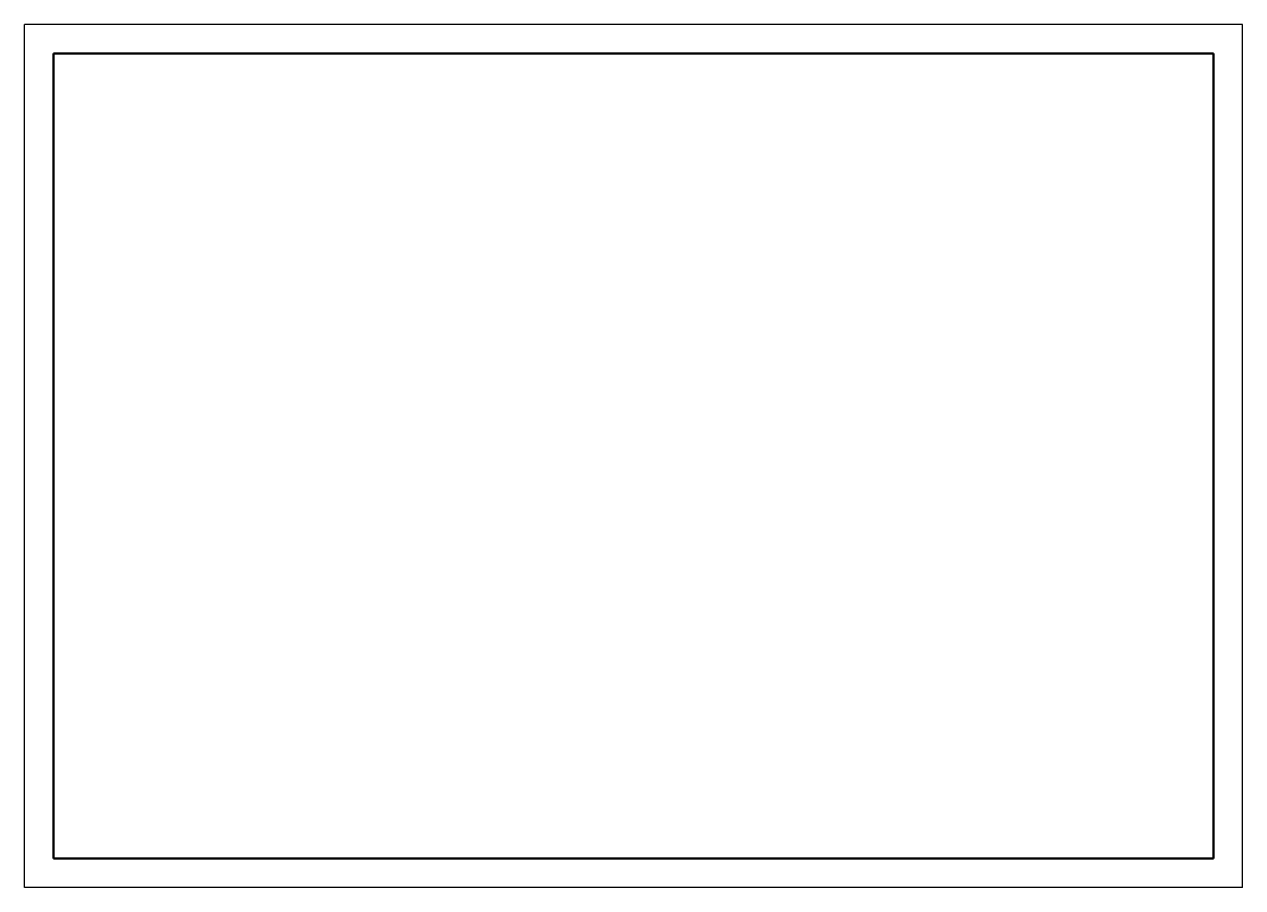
# Model space of a CAD drawing. Header units: inches. Extents: x 0 to 420, y 0 to 298.
import ezdxf

# ---------------------------------------------------------------- set-up
doc = ezdxf.new("R2010")
doc.units = ezdxf.units.IN
doc.header["$MEASUREMENT"] = 0
doc.layers.add('SILNA', color=7, linetype='Continuous', lineweight=50)
doc.layers.add('SLABA', color=4, linetype='Continuous', lineweight=25)

msp = doc.modelspace()

# ---------------------------------------------------------------- linework, layer by layer
at = {"layer": 'SILNA'}
for p, q in [((410, 287.5), (10, 287.5)), ((10, 10), (10, 287.5)), ((410, 10), (410, 287.5)), ((410, 10), (10, 10))]:
    msp.add_line(p, q, dxfattribs=at)
at = {"layer": 'SLABA'}
for p, q in [((420, 297.5), (0, 297.5)), ((0, 0), (0, 297.5)), ((420, 0), (420, 297.5)), ((420, 0), (0, 0))]:
    msp.add_line(p, q, dxfattribs=at)

doc.saveas('drawing.dxf')
